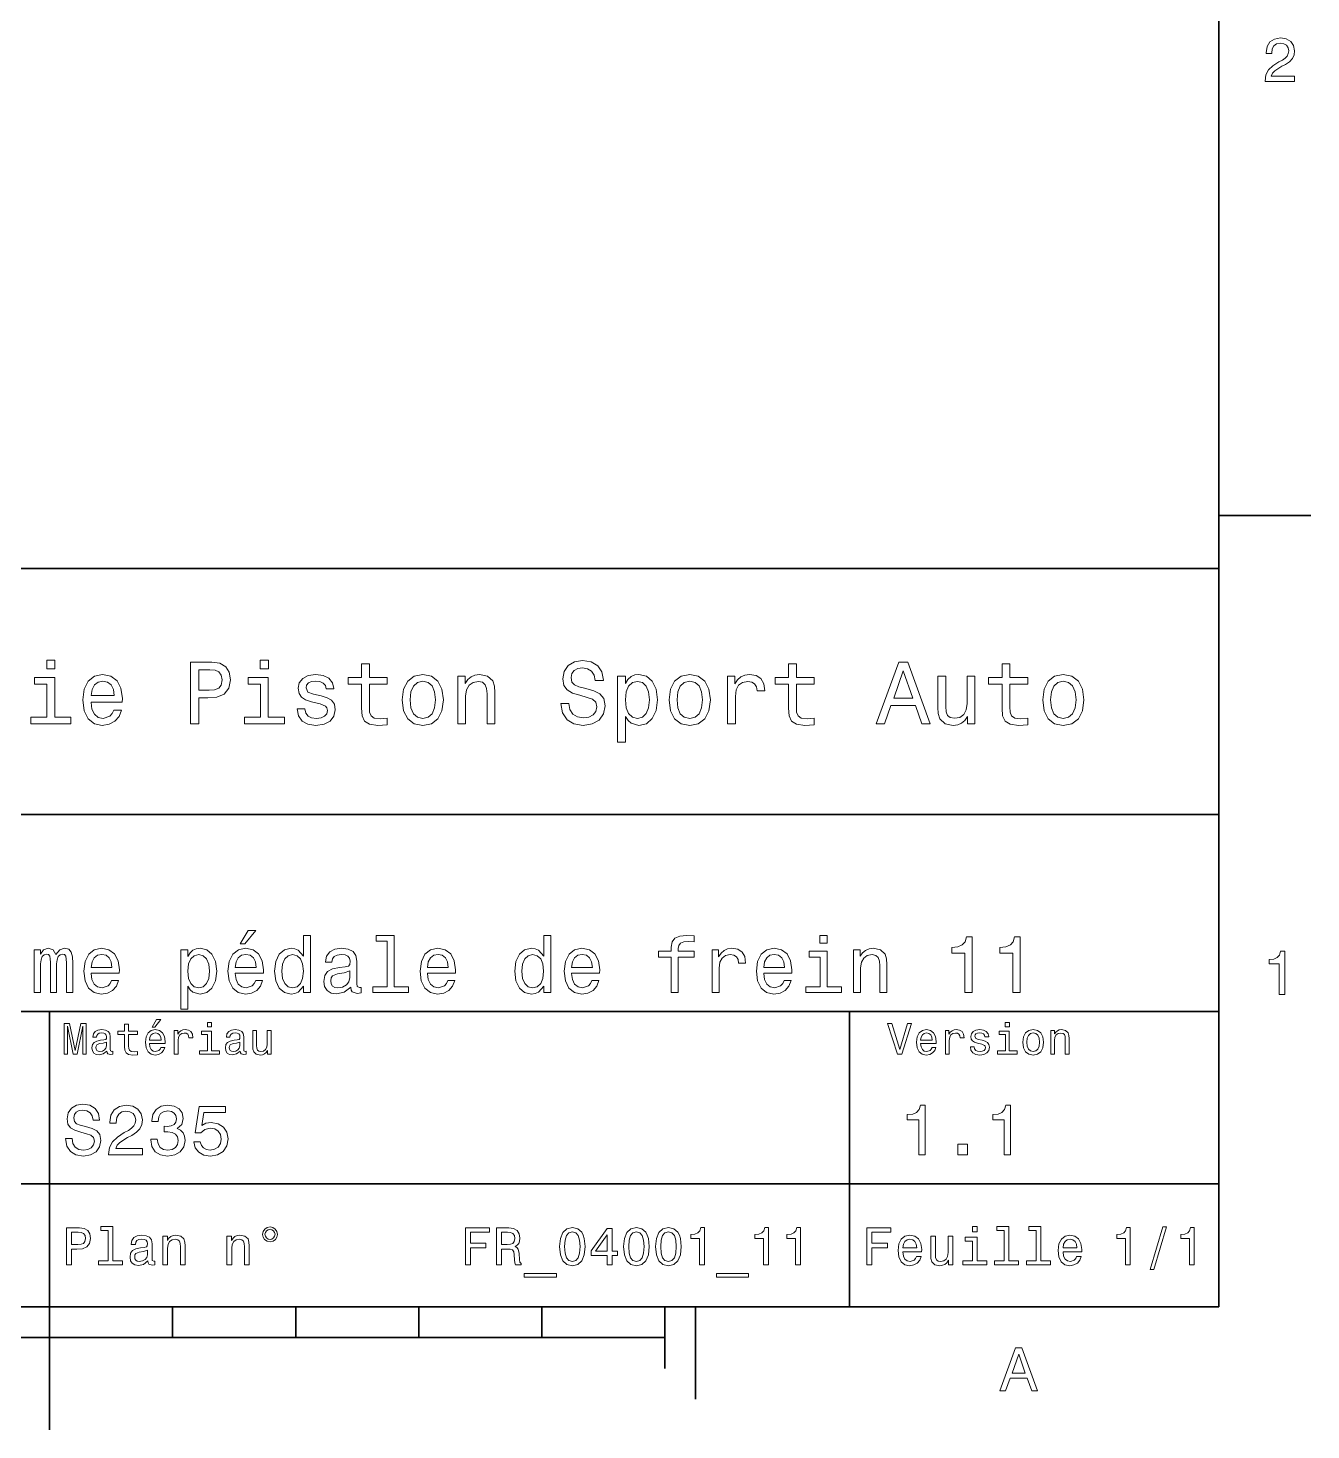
# Model space of a CAD drawing. Extents: x 0 to 210, y 0 to 297.
# Drawn here: x 103.3 to 207.5, y 0 to 113.9 of the extents above; entities that cross this region are included whole.
import ezdxf

# ---------------------------------------------------------------- set-up
doc = ezdxf.new("R2010")
doc.units = 0

msp = doc.modelspace()

# ---------------------------------------------------------------- linework, layer by layer
at = {"color": 7, "lineweight": 35}
for p, q in [((200, 10), (200, 287)), ((10, 70), (200, 70)), ((200, 70), (200, 10)), ((75, 50), (200, 50)), ((75, 34), (200, 34)), ((170, 10), (170, 34)), ((75, 20), (200, 20)), ((10, 10), (200, 10)), ((10, 10), (200, 10)), ((55, 7.5), (155, 7.5))]:
    msp.add_line(p, q, dxfattribs=at)
at = {"color": 7, "lineweight": 35, "ltscale": 0.1875}
for p, q in [((200, 74.300003), (207.5, 74.300003)), ((157.5, 10), (157.5, 2.5))]:
    msp.add_line(p, q, dxfattribs=at)
at = {"color": 7, "lineweight": 35, "ltscale": 0.35}
msp.add_line((105, 20), (105, 34), dxfattribs=at)
at = {"color": 7, "lineweight": 35, "ltscale": 0.25}
for q in [(105, 20), (105, 0)]:
    msp.add_line((105, 10), q, dxfattribs=at)
at = {"color": 7, "lineweight": 35, "ltscale": 0.0625}
for p, q in [((115, 10), (115, 7.5)), ((125, 10), (125, 7.5)), ((135, 10), (135, 7.5)), ((145, 10), (145, 7.5))]:
    msp.add_line(p, q, dxfattribs=at)
at = {"color": 7, "lineweight": 35, "ltscale": 0.125}
msp.add_line((155, 10), (155, 5), dxfattribs=at)
at = {"color": 7, "lineweight": 13}
for points in [[(203.769455, 109.566788), (206.175079, 109.566788), (206.175079, 110.000504), (204.273788, 110.000504), (204.379684, 110.237534), (204.561249, 110.434219), (205.121048, 110.79229), (205.418594, 110.943588), (205.75145, 111.160446), (205.98848, 111.412613), (206.124649, 111.710159), (206.175079, 112.048058), (206.08934, 112.471687), (205.85231, 112.804543), (205.489197, 113.016357), (205.020172, 113.092003), (204.536026, 113.006271), (204.167877, 112.769234), (203.930847, 112.390999), (203.850143, 111.891716), (203.850143, 111.821114), (204.309082, 111.821114), (204.309082, 111.861458), (204.354477, 112.204399), (204.490646, 112.456558), (204.707504, 112.617943), (204.994965, 112.673416), (205.287476, 112.622986), (205.504333, 112.496902), (205.645538, 112.300217), (205.695969, 112.053101), (205.660675, 111.821114), (205.56485, 111.624428), (205.403458, 111.452957), (205.181564, 111.301659), (204.884018, 111.140274), (204.389771, 110.827591), (204.041794, 110.494743), (203.835022, 110.091286), (203.769455, 109.581917)], [(105.439484, 62.554031), (104.769455, 62.554031), (104.769455, 61.833572), (105.439484, 61.833572)], [(116.46254, 57.381123), (117.125366, 57.381123), (117.125366, 59.492073), (117.860229, 59.492073), (118.60231, 59.528095), (119.193085, 59.780258), (119.574936, 60.270172), (119.70462, 60.940201), (119.603752, 61.559795), (119.315567, 62.013687), (118.840057, 62.287464), (118.19165, 62.381123), (116.46254, 62.381123)], [(118.011536, 61.76873), (118.44381, 61.725502), (118.760811, 61.588615), (118.948135, 61.336452), (119.01297, 60.940201), (118.940926, 60.522331), (118.746399, 60.270172), (118.414993, 60.140488), (117.961098, 60.104465), (117.125366, 60.104465), (117.125366, 61.76873)], [(122.788193, 62.554031), (122.118164, 62.554031), (122.118164, 61.833572), (122.788193, 61.833572)], [(130.353027, 60.579971), (130.353027, 58.64193), (130.396271, 58.015129), (130.597992, 57.582851), (131.00145, 57.330688), (131.685883, 57.244236), (132.435165, 57.280258), (132.435165, 57.827808), (131.887619, 57.78458), (131.390503, 57.842216), (131.123932, 58.022331), (131.008652, 58.324928), (130.987045, 58.75), (130.987045, 60.579971), (132.435165, 60.579971), (132.435165, 61.120316), (130.987045, 61.120316), (130.987045, 62.251438), (130.353027, 62.251438), (130.353027, 61.120316), (129.257935, 61.120316), (129.257935, 60.579971)], [(147.20462, 59.030979), (146.549011, 59.030979), (146.6931, 58.267288), (147.053329, 57.70533), (147.608078, 57.366714), (148.357361, 57.244236), (149.099442, 57.359509), (149.65419, 57.67651), (150.007217, 58.17363), (150.136902, 58.82925), (150.028839, 59.420029), (149.726242, 59.801872), (149.236328, 60.054031), (148.580704, 60.241352), (148.018738, 60.378242), (147.651306, 60.536743), (147.442383, 60.767288), (147.377533, 61.127522), (147.442383, 61.451729), (147.6297, 61.696686), (147.917877, 61.862389), (148.314133, 61.920029), (148.71759, 61.84798), (149.034592, 61.653458), (149.24353, 61.32925), (149.344391, 60.889767), (150.000015, 60.889767), (150.000015, 60.904179), (149.884735, 61.581409), (149.546127, 62.085732), (149.012985, 62.402737), (148.292526, 62.510807), (147.644104, 62.402737), (147.139786, 62.100143), (146.815582, 61.631844), (146.700302, 61.026657), (146.793961, 60.486309), (147.067734, 60.118874), (147.500015, 59.873917), (148.09079, 59.6866), (148.674362, 59.520893), (149.113846, 59.362389), (149.380417, 59.131844), (149.474075, 58.757202), (149.387619, 58.375359), (149.164276, 58.087173), (148.825668, 57.907059), (148.386185, 57.849422), (147.896271, 57.928673), (147.521637, 58.159222), (147.283875, 58.533859)], [(165.050446, 60.579971), (165.050446, 58.64193), (165.093658, 58.015129), (165.295395, 57.582851), (165.698853, 57.330688), (166.383301, 57.244236), (167.132568, 57.280258), (167.132568, 57.827808), (166.585022, 57.78458), (166.087906, 57.842216), (165.821335, 58.022331), (165.706055, 58.324928), (165.684448, 58.75), (165.684448, 60.579971), (167.132568, 60.579971), (167.132568, 61.120316), (165.684448, 61.120316), (165.684448, 62.251438), (165.050446, 62.251438), (165.050446, 61.120316), (163.955338, 61.120316), (163.955338, 60.579971)], [(172.175797, 57.381123), (172.838623, 57.381123), (173.364563, 58.850864), (175.360229, 58.850864), (175.886169, 57.381123), (176.563416, 57.381123), (174.733429, 62.388329), (173.998566, 62.388329)], [(173.595108, 59.463257), (174.365997, 61.667866), (175.136902, 59.463257)], [(182.399139, 60.579971), (182.399139, 58.64193), (182.442352, 58.015129), (182.644089, 57.582851), (183.047546, 57.330688), (183.731995, 57.244236), (184.481262, 57.280258), (184.481262, 57.827808), (183.933716, 57.78458), (183.4366, 57.842216), (183.170029, 58.022331), (183.054749, 58.324928), (183.033142, 58.75), (183.033142, 60.579971), (184.481262, 60.579971), (184.481262, 61.120316), (183.033142, 61.120316), (183.033142, 62.251438), (182.399139, 62.251438), (182.399139, 61.120316), (181.304031, 61.120316), (181.304031, 60.579971)], [(105.417877, 57.914265), (105.417877, 61.120316), (103.789627, 61.120316), (103.789627, 60.579971), (104.783867, 60.579971), (104.783867, 57.914265), (103.487038, 57.914265), (103.487038, 57.381123), (106.729111, 57.381123), (106.729111, 57.914265)], [(108.371765, 59.131844), (110.907784, 59.131844), (110.914993, 59.427231), (110.799713, 60.255764), (110.482712, 60.875359), (109.978394, 61.25), (109.308365, 61.386887), (108.65274, 61.242794), (108.148422, 60.839336), (107.824211, 60.183716), (107.708939, 59.319164), (107.817009, 58.432995), (108.141212, 57.78458), (108.638336, 57.381123), (109.286751, 57.244236), (109.848709, 57.337894), (110.309799, 57.582851), (110.648422, 57.971901), (110.842941, 58.490631), (110.216141, 58.490631), (110.086456, 58.20245), (109.899139, 57.986309), (109.365997, 57.8134), (108.955338, 57.892651), (108.645538, 58.14481), (108.44381, 58.555473), (108.371765, 59.110229)], [(108.371765, 59.664986), (108.451012, 60.162102), (108.645538, 60.529537), (108.940926, 60.75288), (109.329971, 60.83213), (109.711823, 60.75288), (110.00721, 60.529537), (110.187325, 60.162102), (110.252167, 59.664986)], [(122.766571, 57.914265), (122.766571, 61.120316), (121.138336, 61.120316), (121.138336, 60.579971), (122.132568, 60.579971), (122.132568, 57.914265), (120.835739, 57.914265), (120.835739, 57.381123), (124.07782, 57.381123), (124.07782, 57.914265)], [(127.060524, 59.636166), (126.448135, 59.780258), (125.994247, 59.945965), (125.842941, 60.28458), (125.886169, 60.522331), (126.037476, 60.695244), (126.282425, 60.803314), (126.635452, 60.846542), (126.974075, 60.803314), (127.240646, 60.67363), (127.413551, 60.479107), (127.485596, 60.219738), (128.105194, 60.219738), (128.105194, 60.23415), (127.997124, 60.70245), (127.701736, 61.069885), (127.240646, 61.30043), (126.635452, 61.386887), (126.023056, 61.30043), (125.57637, 61.062679), (125.295395, 60.709652), (125.208939, 60.262966), (125.273781, 59.830688), (125.47551, 59.528095), (125.806923, 59.311958), (126.289627, 59.16066), (126.995682, 58.987751), (127.427963, 58.807636), (127.543236, 58.663544), (127.586464, 58.447407), (127.521622, 58.180836), (127.348709, 57.979107), (127.067734, 57.849422), (126.693092, 57.806194), (126.296837, 57.849422), (126.008652, 58.000721), (125.814133, 58.245674), (125.734879, 58.584293), (125.122482, 58.584293), (125.223351, 58.007923), (125.518738, 57.590057), (125.987038, 57.337894), (126.635452, 57.244236), (127.312683, 57.337894), (127.809807, 57.590057), (128.112396, 57.993515), (128.220459, 58.519451), (128.14122, 58.973343), (127.917877, 59.283138), (127.550438, 59.484871)], [(133.65274, 59.311958), (133.768021, 58.432995), (134.099426, 57.78458), (134.625366, 57.381123), (135.331421, 57.244236), (136.030273, 57.381123), (136.556213, 57.777374), (136.887619, 58.425793), (137.010101, 59.311958), (136.887619, 60.190922), (136.556213, 60.846542), (136.030273, 61.242794), (135.331421, 61.386887), (134.625366, 61.242794), (134.099426, 60.839336), (133.768021, 60.190922)], [(134.301163, 59.319164), (134.365997, 59.967579), (134.567734, 60.435879), (134.891937, 60.72406), (135.331421, 60.824928), (135.763702, 60.72406), (136.087906, 60.443081), (136.289642, 59.967579), (136.361679, 59.319164), (136.289642, 58.663544), (136.087906, 58.188038), (135.763702, 57.899853), (135.331421, 57.806194), (134.891937, 57.899853), (134.567734, 58.188038), (134.365997, 58.663544)], [(138.177246, 57.381123), (138.811249, 57.381123), (138.811249, 59.614552), (138.876099, 60.12608), (139.085022, 60.500717), (139.409241, 60.731266), (139.841507, 60.817722), (140.187332, 60.745674), (140.403473, 60.551151), (140.511536, 60.226944), (140.547562, 59.794666), (140.547562, 57.381123), (141.181564, 57.381123), (141.181564, 59.924351), (141.15274, 60.435879), (141.023071, 60.86095), (140.597992, 61.25), (139.935165, 61.386887), (139.567734, 61.336452), (139.257935, 61.199566), (138.991364, 60.969017), (138.78244, 60.659222), (138.78244, 61.25), (138.177246, 61.25)], [(151.786758, 60.652016), (151.786758, 61.25), (151.152756, 61.25), (151.152756, 55.882565), (151.786758, 55.882565), (151.786758, 57.971901), (152.010101, 57.633286), (152.262268, 57.409943), (152.896271, 57.244236), (153.501465, 57.381123), (153.976959, 57.791786), (154.286758, 58.440201), (154.402039, 59.319164), (154.286758, 60.190922), (153.976959, 60.839336), (153.501465, 61.242794), (152.896271, 61.386887), (152.550446, 61.343658), (152.255066, 61.206772), (152.002899, 60.976223)], [(152.788208, 57.8134), (152.363129, 57.907059), (152.053329, 58.195244), (151.858795, 58.663544), (151.793961, 59.319164), (151.858795, 59.967579), (152.053329, 60.435879), (152.363129, 60.716858), (152.788208, 60.817722), (153.177246, 60.716858), (153.487045, 60.428673), (153.68158, 59.960373), (153.753616, 59.319164), (153.68158, 58.67075), (153.487045, 58.195244), (153.177246, 57.907059)], [(155.338623, 59.311958), (155.453903, 58.432995), (155.785309, 57.78458), (156.311249, 57.381123), (157.017303, 57.244236), (157.716156, 57.381123), (158.242096, 57.777374), (158.573502, 58.425793), (158.695984, 59.311958), (158.573502, 60.190922), (158.242096, 60.846542), (157.716156, 61.242794), (157.017303, 61.386887), (156.311249, 61.242794), (155.785309, 60.839336), (155.453903, 60.190922)], [(155.987045, 59.319164), (156.05188, 59.967579), (156.253616, 60.435879), (156.57782, 60.72406), (157.017303, 60.824928), (157.449585, 60.72406), (157.773788, 60.443081), (157.975525, 59.967579), (158.047562, 59.319164), (157.975525, 58.663544), (157.773788, 58.188038), (157.449585, 57.899853), (157.017303, 57.806194), (156.57782, 57.899853), (156.253616, 58.188038), (156.05188, 58.663544)], [(160.100876, 57.381123), (160.734879, 57.381123), (160.734879, 59.592937), (160.799713, 60.12608), (160.994247, 60.507923), (161.311249, 60.738472), (161.736328, 60.817722), (162.053314, 60.767288), (162.291077, 60.623199), (162.435181, 60.378242), (162.485596, 60.046829), (163.126816, 60.046829), (163.040359, 60.630402), (162.802612, 61.048271), (162.406342, 61.30043), (161.865997, 61.386887), (161.498566, 61.32925), (161.181564, 61.185158), (160.900589, 60.940201), (160.677246, 60.608788), (160.677246, 61.25), (160.100876, 61.25)], [(180.194519, 61.25), (179.560516, 61.25), (179.560516, 59.016571), (179.488464, 58.497837), (179.279541, 58.123196), (178.955322, 57.892651), (178.530258, 57.820602), (178.19165, 57.878242), (177.97551, 58.051151), (177.853027, 58.346542), (177.824219, 58.764408), (177.824219, 61.25), (177.190201, 61.25), (177.190201, 58.706772), (177.211823, 58.195244), (177.348694, 57.770172), (177.766571, 57.381123), (178.4366, 57.244236), (178.796829, 57.294666), (179.106628, 57.424351), (179.373199, 57.647694), (179.58934, 57.971901), (179.58934, 57.381123), (180.194519, 57.381123)], [(185.698853, 59.311958), (185.814117, 58.432995), (186.145538, 57.78458), (186.671478, 57.381123), (187.377518, 57.244236), (188.076355, 57.381123), (188.602295, 57.777374), (188.933716, 58.425793), (189.056183, 59.311958), (188.933716, 60.190922), (188.602295, 60.846542), (188.076355, 61.242794), (187.377518, 61.386887), (186.671478, 61.242794), (186.145538, 60.839336), (185.814117, 60.190922)], [(186.34726, 59.319164), (186.412109, 59.967579), (186.613831, 60.435879), (186.938034, 60.72406), (187.377518, 60.824928), (187.809799, 60.72406), (188.134003, 60.443081), (188.335724, 59.967579), (188.407776, 59.319164), (188.335724, 58.663544), (188.134003, 58.188038), (187.809799, 57.899853), (187.377518, 57.806194), (186.938034, 57.899853), (186.613831, 58.188038), (186.412109, 58.663544)], [(120.487038, 39.485588), (120.869606, 39.485588), (121.770905, 40.587894), (121.135452, 40.587894)], [(125.635452, 36.068443), (125.635452, 35.530258), (126.206055, 35.530258), (126.206055, 40.185879), (125.641937, 40.185879), (125.641937, 38.480545), (125.207504, 38.973343), (124.94165, 39.090057), (124.636894, 39.135445), (124.085739, 39.005764), (123.657791, 38.642651), (123.378967, 38.059078), (123.281708, 37.274494), (123.378967, 36.489914), (123.657791, 35.899857), (124.085739, 35.530258), (124.636894, 35.407059), (124.94165, 35.45245), (125.213982, 35.569164)], [(132.437317, 39.706051), (132.437317, 36.010086), (131.263702, 36.010086), (131.263702, 35.530258), (134.175079, 35.530258), (134.175079, 36.010086), (133.007935, 36.010086), (133.007935, 40.185879), (131.542511, 40.185879), (131.542511, 39.706051)], [(145.15274, 36.068443), (145.15274, 35.530258), (145.723343, 35.530258), (145.723343, 40.185879), (145.159225, 40.185879), (145.159225, 38.480545), (144.724792, 38.973343), (144.458939, 39.090057), (144.154175, 39.135445), (143.603027, 39.005764), (143.175079, 38.642651), (142.896255, 38.059078), (142.798996, 37.274494), (142.896255, 36.489914), (143.175079, 35.899857), (143.603027, 35.530258), (144.154175, 35.407059), (144.458939, 35.45245), (144.731262, 35.569164)], [(155.514404, 38.409222), (155.514404, 35.530258), (156.085022, 35.530258), (156.085022, 38.409222), (157.381836, 38.409222), (157.381836, 38.895531), (156.085022, 38.895531), (156.085022, 39.109509), (156.130402, 39.368874), (156.279541, 39.543945), (156.532425, 39.647694), (156.895538, 39.6866), (157.381836, 39.66066), (157.381836, 40.153458), (156.765854, 40.185879), (156.208221, 40.127522), (155.819168, 39.95245), (155.585739, 39.647694), (155.514404, 39.213257), (155.514404, 38.895531), (154.470459, 38.895531), (154.470459, 38.409222)], [(168.197418, 40.185879), (167.594391, 40.185879), (167.594391, 39.537464), (168.197418, 39.537464)], [(179.369598, 35.530258), (179.959656, 35.530258), (179.959656, 40.062679), (179.518738, 40.062679), (179.402008, 39.667145), (179.168579, 39.401295), (178.811951, 39.245674), (178.319168, 39.193802), (178.319168, 38.733429), (179.369598, 38.733429)], [(183.273056, 35.530258), (183.863113, 35.530258), (183.863113, 40.062679), (183.42218, 40.062679), (183.305481, 39.667145), (183.072052, 39.401295), (182.715424, 39.245674), (182.222626, 39.193802), (182.222626, 38.733429), (183.273056, 38.733429)], [(103.75145, 35.530258), (104.276665, 35.530258), (104.276665, 37.858067), (104.309082, 38.208214), (104.406349, 38.461094), (104.555481, 38.610229), (104.750008, 38.668587), (104.905624, 38.616714), (105.009369, 38.48703), (105.061249, 38.266571), (105.080696, 37.974781), (105.080696, 35.530258), (105.573494, 35.530258), (105.573494, 37.858067), (105.605911, 38.201729), (105.703178, 38.454609), (105.858795, 38.610229), (106.053322, 38.668587), (106.208939, 38.616714), (106.312683, 38.48703), (106.377533, 37.974781), (106.377533, 35.530258), (106.902748, 35.530258), (106.902748, 37.935879), (106.870323, 38.435158), (106.766579, 38.817722), (106.559082, 39.051151), (106.221909, 39.135445), (105.826378, 39.005764), (105.521622, 38.629681), (105.281708, 38.999279), (104.879692, 39.135445), (104.510094, 39.005764), (104.25721, 38.642651), (104.25721, 39.012245), (103.75145, 39.012245)], [(108.381134, 37.105907), (110.663551, 37.105907), (110.670036, 37.371758), (110.566292, 38.117435), (110.280991, 38.675072), (109.827095, 39.012245), (109.224075, 39.135445), (108.634018, 39.005764), (108.180122, 38.642651), (107.888336, 38.052593), (107.784592, 37.274494), (107.881851, 36.476944), (108.173637, 35.893372), (108.621048, 35.530258), (109.20462, 35.407059), (109.710381, 35.491352), (110.125366, 35.711815), (110.430122, 36.061958), (110.605194, 36.528816), (110.041077, 36.528816), (109.924362, 36.269451), (109.755768, 36.074928), (109.27594, 35.919308), (108.906349, 35.990631), (108.627533, 36.217579), (108.445969, 36.587173), (108.381134, 37.086452)], [(116.226952, 38.474064), (116.226952, 39.012245), (115.656349, 39.012245), (115.656349, 34.181557), (116.226952, 34.181557), (116.226952, 36.061958), (116.427963, 35.757202), (116.654907, 35.556194), (117.22551, 35.407059), (117.77018, 35.530258), (118.198135, 35.899857), (118.476952, 36.483429), (118.580696, 37.274494), (118.476952, 38.059078), (118.198135, 38.642651), (117.77018, 39.005764), (117.22551, 39.135445), (116.914276, 39.096542), (116.648422, 38.973343), (116.421478, 38.76585)], [(120.091507, 37.105907), (122.373924, 37.105907), (122.380409, 37.371758), (122.276665, 38.117435), (121.991364, 38.675072), (121.537468, 39.012245), (120.934448, 39.135445), (120.344391, 39.005764), (119.890495, 38.642651), (119.598709, 38.052593), (119.494965, 37.274494), (119.592224, 36.476944), (119.88401, 35.893372), (120.331421, 35.530258), (120.914993, 35.407059), (121.420753, 35.491352), (121.835739, 35.711815), (122.140495, 36.061958), (122.315567, 36.528816), (121.75145, 36.528816), (121.634735, 36.269451), (121.466141, 36.074928), (120.98632, 35.919308), (120.616722, 35.990631), (120.337906, 36.217579), (120.156349, 36.587173), (120.091507, 37.086452)], [(129.46759, 35.98415), (129.46759, 35.964695), (129.5, 35.744236), (129.59726, 35.588615), (130.005768, 35.465416), (130.323486, 35.517288), (130.323486, 35.958214), (130.187317, 35.938759), (130.005768, 36.023052), (129.973343, 36.282421), (129.973343, 38.085014), (129.895538, 38.545387), (129.668594, 38.869595), (129.273056, 39.064121), (128.715424, 39.135445), (128.170746, 39.057636), (127.768738, 38.837173), (127.515854, 38.493515), (127.431564, 38.039623), (127.431564, 38.000721), (127.94381, 38.000721), (127.989197, 38.273052), (128.131851, 38.467579), (128.36528, 38.584293), (128.695969, 38.629681), (129.013702, 38.59726), (129.240631, 38.5), (129.376801, 38.331409), (129.422195, 38.09798), (129.396255, 37.825645), (129.292511, 37.68948), (129.033142, 37.624638), (128.546844, 37.572765), (127.989197, 37.456051), (127.593666, 37.248558), (127.360237, 36.924351), (127.28891, 36.444523), (127.353752, 36.016571), (127.554764, 35.698845), (127.878967, 35.497837), (128.32637, 35.426514), (128.929398, 35.562679)], [(135.705338, 37.105907), (137.987762, 37.105907), (137.994232, 37.371758), (137.890503, 38.117435), (137.605194, 38.675072), (137.151306, 39.012245), (136.548279, 39.135445), (135.958221, 39.005764), (135.504333, 38.642651), (135.21254, 38.052593), (135.108795, 37.274494), (135.206055, 36.476944), (135.497849, 35.893372), (135.945251, 35.530258), (136.528824, 35.407059), (137.034592, 35.491352), (137.44957, 35.711815), (137.754333, 36.061958), (137.929398, 36.528816), (137.36528, 36.528816), (137.248566, 36.269451), (137.079971, 36.074928), (136.600143, 35.919308), (136.23056, 35.990631), (135.951736, 36.217579), (135.770172, 36.587173), (135.705338, 37.086452)], [(147.41571, 37.105907), (149.69812, 37.105907), (149.70462, 37.371758), (149.600861, 38.117435), (149.315567, 38.675072), (148.861679, 39.012245), (148.258652, 39.135445), (147.668594, 39.005764), (147.214691, 38.642651), (146.922913, 38.052593), (146.819168, 37.274494), (146.916428, 36.476944), (147.208221, 35.893372), (147.655624, 35.530258), (148.239197, 35.407059), (148.744965, 35.491352), (149.159943, 35.711815), (149.464691, 36.061958), (149.639771, 36.528816), (149.075653, 36.528816), (148.958939, 36.269451), (148.790344, 36.074928), (148.310516, 35.919308), (147.940918, 35.990631), (147.662109, 36.217579), (147.480545, 36.587173), (147.41571, 37.086452)], [(158.84079, 35.530258), (159.411377, 35.530258), (159.411377, 37.520893), (159.469742, 38.000721), (159.644821, 38.344379), (159.930115, 38.551872), (160.312683, 38.623199), (160.597992, 38.577808), (160.811966, 38.448124), (160.94165, 38.227665), (160.98703, 37.929394), (161.564117, 37.929394), (161.486313, 38.454609), (161.272339, 38.830692), (160.91571, 39.057636), (160.429398, 39.135445), (160.098709, 39.083572), (159.813416, 38.953888), (159.560516, 38.733429), (159.359512, 38.435158), (159.359512, 39.012245), (158.84079, 39.012245)], [(163.029541, 37.105907), (165.311966, 37.105907), (165.318451, 37.371758), (165.214691, 38.117435), (164.929398, 38.675072), (164.47551, 39.012245), (163.872482, 39.135445), (163.282425, 39.005764), (162.828537, 38.642651), (162.536743, 38.052593), (162.432999, 37.274494), (162.530273, 36.476944), (162.822052, 35.893372), (163.269455, 35.530258), (163.853027, 35.407059), (164.358795, 35.491352), (164.773773, 35.711815), (165.078537, 36.061958), (165.253601, 36.528816), (164.689484, 36.528816), (164.572769, 36.269451), (164.404175, 36.074928), (163.924347, 35.919308), (163.554749, 35.990631), (163.27594, 36.217579), (163.094391, 36.587173), (163.029541, 37.086452)], [(168.177948, 36.010086), (168.177948, 38.895531), (166.71254, 38.895531), (166.71254, 38.409222), (167.607361, 38.409222), (167.607361, 36.010086), (166.440216, 36.010086), (166.440216, 35.530258), (169.358063, 35.530258), (169.358063, 36.010086)], [(170.337189, 35.530258), (170.907776, 35.530258), (170.907776, 37.540344), (170.966141, 38.000721), (171.154175, 38.337894), (171.445969, 38.545387), (171.835022, 38.623199), (172.146255, 38.558357), (172.34079, 38.383286), (172.438049, 38.091499), (172.470459, 37.70245), (172.470459, 35.530258), (173.041077, 35.530258), (173.041077, 37.819164), (173.015137, 38.279537), (172.898407, 38.662102), (172.515854, 39.012245), (171.919312, 39.135445), (171.588623, 39.090057), (171.309799, 38.966858), (171.069885, 38.759365), (170.881851, 38.480545), (170.881851, 39.012245), (170.337189, 39.012245)], [(204.909225, 35.366787), (205.368164, 35.366787), (205.368164, 38.892002), (205.025223, 38.892002), (204.934448, 38.584366), (204.752884, 38.377594), (204.47551, 38.256557), (204.092224, 38.216209), (204.092224, 37.858143), (204.909225, 37.858143)], [(108.381134, 37.585735), (108.452454, 38.033138), (108.627533, 38.363831), (108.893379, 38.564842), (109.243523, 38.636166), (109.587181, 38.564842), (109.853035, 38.363831), (110.015137, 38.033138), (110.073494, 37.585735)], [(117.12825, 35.919308), (116.745682, 36.003601), (116.466866, 36.262966), (116.291794, 36.684437), (116.233437, 37.274494), (116.291794, 37.858067), (116.466866, 38.279537), (116.745682, 38.532421), (117.12825, 38.623199), (117.478394, 38.532421), (117.75721, 38.273052), (117.932281, 37.851585), (117.997124, 37.274494), (117.932281, 36.690922), (117.75721, 36.262966), (117.478394, 36.003601)], [(120.091507, 37.585735), (120.162827, 38.033138), (120.337906, 38.363831), (120.603752, 38.564842), (120.953896, 38.636166), (121.297562, 38.564842), (121.563408, 38.363831), (121.72551, 38.033138), (121.783867, 37.585735)], [(124.734161, 38.623199), (125.110237, 38.532421), (125.395538, 38.279537), (125.564133, 37.858067), (125.628967, 37.274494), (125.564133, 36.684437), (125.395538, 36.262966), (125.110237, 36.003601), (124.734161, 35.919308), (124.377533, 36.003601), (124.105194, 36.262966), (123.923637, 36.690922), (123.86528, 37.274494), (123.923637, 37.851585), (124.105194, 38.273052), (124.377533, 38.532421)], [(135.705338, 37.585735), (135.776657, 38.033138), (135.951736, 38.363831), (136.21759, 38.564842), (136.567719, 38.636166), (136.911392, 38.564842), (137.177246, 38.363831), (137.33934, 38.033138), (137.397705, 37.585735)], [(144.25145, 38.623199), (144.627533, 38.532421), (144.912827, 38.279537), (145.081421, 37.858067), (145.146255, 37.274494), (145.081421, 36.684437), (144.912827, 36.262966), (144.627533, 36.003601), (144.25145, 35.919308), (143.894821, 36.003601), (143.622482, 36.262966), (143.440918, 36.690922), (143.382568, 37.274494), (143.440918, 37.851585), (143.622482, 38.273052), (143.894821, 38.532421)], [(147.41571, 37.585735), (147.48703, 38.033138), (147.662109, 38.363831), (147.927948, 38.564842), (148.278107, 38.636166), (148.621765, 38.564842), (148.887604, 38.363831), (149.049713, 38.033138), (149.108063, 37.585735)], [(163.029541, 37.585735), (163.100861, 38.033138), (163.27594, 38.363831), (163.541794, 38.564842), (163.891937, 38.636166), (164.235596, 38.564842), (164.501434, 38.363831), (164.663544, 38.033138), (164.721909, 37.585735)], [(129.40274, 36.749279), (129.324936, 36.412102), (129.117432, 36.152737), (128.806198, 35.98415), (128.423645, 35.925793), (128.177246, 35.958214), (128.002167, 36.061958), (127.891937, 36.243515), (127.859512, 36.496395), (127.885452, 36.723343), (127.989197, 36.885445), (128.404175, 37.067001), (128.929398, 37.14481), (129.40274, 37.30043)], [(106.183716, 30.530979), (106.461098, 30.530979), (106.461098, 32.80043), (106.929398, 30.530979), (107.239197, 30.530979), (107.703888, 32.80043), (107.703888, 30.530979), (107.984871, 30.530979), (107.984871, 33.030979), (107.545387, 33.030979), (107.084297, 30.826368), (106.626801, 33.030979), (106.183716, 33.030979)], [(113.341499, 32.728386), (113.554031, 32.728386), (114.054756, 33.340778), (113.701729, 33.340778)], [(118.161385, 33.117435), (117.82637, 33.117435), (117.82637, 32.757202), (118.161385, 32.757202)], [(174.71109, 33.03458), (174.08429, 30.905619), (173.439484, 33.03458), (173.09726, 33.03458), (173.904175, 30.530979), (174.264404, 30.530979), (175.053314, 33.03458)], [(182.992798, 33.117435), (182.657776, 33.117435), (182.657776, 32.757202), (182.992798, 32.757202)], [(109.656342, 30.78314), (109.656342, 30.772333), (109.674355, 30.649855), (109.728386, 30.5634), (109.95533, 30.494957), (110.131844, 30.523775), (110.131844, 30.768732), (110.056198, 30.757925), (109.95533, 30.804754), (109.937317, 30.948847), (109.937317, 31.950287), (109.894089, 32.206051), (109.768013, 32.386166), (109.548271, 32.494236), (109.238472, 32.533859), (108.935883, 32.490635), (108.71254, 32.368156), (108.572044, 32.177231), (108.525215, 31.925072), (108.525215, 31.903458), (108.809799, 31.903458), (108.835014, 32.054756), (108.914268, 32.162823), (109.043945, 32.227665), (109.227669, 32.25288), (109.404175, 32.234871), (109.530258, 32.180836), (109.605911, 32.087173), (109.631126, 31.957493), (109.616714, 31.806194), (109.559074, 31.730547), (109.414986, 31.694523), (109.144814, 31.665705), (108.835014, 31.600864), (108.615273, 31.48559), (108.485588, 31.305475), (108.445969, 31.038904), (108.481987, 30.801151), (108.593658, 30.62464), (108.773773, 30.512968), (109.022331, 30.473343), (109.357346, 30.54899)], [(111.100861, 32.130402), (111.100861, 31.161383), (111.122482, 30.847982), (111.223343, 30.631844), (111.425072, 30.505762), (111.767288, 30.462536), (112.14193, 30.480547), (112.14193, 30.754322), (111.868156, 30.732708), (111.619598, 30.761526), (111.486313, 30.851583), (111.428673, 31.002882), (111.41787, 31.215418), (111.41787, 32.130402), (112.14193, 32.130402), (112.14193, 32.400574), (111.41787, 32.400574), (111.41787, 32.966137), (111.100861, 32.966137), (111.100861, 32.400574), (110.553314, 32.400574), (110.553314, 32.130402)], [(113.121758, 31.40634), (114.389771, 31.40634), (114.393372, 31.554033), (114.335739, 31.9683), (114.177231, 32.278099), (113.925072, 32.465416), (113.590057, 32.533859), (113.262245, 32.461815), (113.010086, 32.260086), (112.847984, 31.932276), (112.790344, 31.5), (112.844383, 31.056915), (113.006485, 30.732708), (113.255043, 30.530979), (113.579254, 30.462536), (113.860229, 30.509365), (114.090775, 30.631844), (114.260086, 30.826368), (114.357346, 31.085733), (114.043945, 31.085733), (113.979111, 30.941643), (113.885445, 30.833572), (113.618874, 30.747118), (113.413544, 30.786743), (113.258644, 30.912823), (113.157784, 31.118155), (113.121758, 31.395533)], [(113.121758, 31.672911), (113.161385, 31.921469), (113.258644, 32.105186), (113.406342, 32.216858), (113.600868, 32.256485), (113.791786, 32.216858), (113.939484, 32.105186), (114.029541, 31.921469), (114.061958, 31.672911)], [(115.131844, 30.530979), (115.448845, 30.530979), (115.448845, 31.636887), (115.48127, 31.903458), (115.578529, 32.094379), (115.73703, 32.209652), (115.94957, 32.249279), (116.10807, 32.224064), (116.226944, 32.152016), (116.298988, 32.029537), (116.324203, 31.863832), (116.644814, 31.863832), (116.601585, 32.155621), (116.482712, 32.364552), (116.284584, 32.490635), (116.014412, 32.533859), (115.830688, 32.505043), (115.672188, 32.432995), (115.5317, 32.310516), (115.420029, 32.144814), (115.420029, 32.465416), (115.131844, 32.465416)], [(118.150574, 30.79755), (118.150574, 32.400574), (117.336456, 32.400574), (117.336456, 32.130402), (117.833572, 32.130402), (117.833572, 30.79755), (117.185158, 30.79755), (117.185158, 30.530979), (118.806198, 30.530979), (118.806198, 30.79755)], [(120.499283, 30.78314), (120.499283, 30.772333), (120.517288, 30.649855), (120.571327, 30.5634), (120.798271, 30.494957), (120.974785, 30.523775), (120.974785, 30.768732), (120.899132, 30.757925), (120.798271, 30.804754), (120.780258, 30.948847), (120.780258, 31.950287), (120.73703, 32.206051), (120.610947, 32.386166), (120.391212, 32.494236), (120.081413, 32.533859), (119.778816, 32.490635), (119.555473, 32.368156), (119.414986, 32.177231), (119.368156, 31.925072), (119.368156, 31.903458), (119.65274, 31.903458), (119.677956, 32.054756), (119.757202, 32.162823), (119.886887, 32.227665), (120.070602, 32.25288), (120.247116, 32.234871), (120.373199, 32.180836), (120.448845, 32.087173), (120.47406, 31.957493), (120.459656, 31.806194), (120.402016, 31.730547), (120.257927, 31.694523), (119.987755, 31.665705), (119.677956, 31.600864), (119.458214, 31.48559), (119.328529, 31.305475), (119.288902, 31.038904), (119.324928, 30.801151), (119.4366, 30.62464), (119.616714, 30.512968), (119.865273, 30.473343), (120.200287, 30.54899)], [(123.010086, 32.465416), (122.693085, 32.465416), (122.693085, 31.348703), (122.657059, 31.089336), (122.552597, 30.902016), (122.390488, 30.786743), (122.177956, 30.750719), (122.008644, 30.779539), (121.900574, 30.865993), (121.83934, 31.013687), (121.824928, 31.222622), (121.824928, 32.465416), (121.507927, 32.465416), (121.507927, 31.193804), (121.51873, 30.93804), (121.587173, 30.725504), (121.796112, 30.530979), (122.131119, 30.462536), (122.311241, 30.487751), (122.466141, 30.552593), (122.599426, 30.664265), (122.707489, 30.826368), (122.707489, 30.530979), (123.010086, 30.530979)], [(175.784576, 31.40634), (177.052597, 31.40634), (177.056198, 31.554033), (176.998566, 31.9683), (176.840057, 32.278099), (176.587891, 32.465416), (176.252884, 32.533859), (175.925079, 32.461815), (175.672913, 32.260086), (175.510803, 31.932276), (175.453171, 31.5), (175.507202, 31.056915), (175.669312, 30.732708), (175.917862, 30.530979), (176.242081, 30.462536), (176.523056, 30.509365), (176.753601, 30.631844), (176.922913, 30.826368), (177.020172, 31.085733), (176.706772, 31.085733), (176.641937, 30.941643), (176.548264, 30.833572), (176.281708, 30.747118), (176.07637, 30.786743), (175.921463, 30.912823), (175.820602, 31.118155), (175.784576, 31.395533)], [(175.784576, 31.672911), (175.824203, 31.921469), (175.921463, 32.105186), (176.069168, 32.216858), (176.263687, 32.256485), (176.454605, 32.216858), (176.60231, 32.105186), (176.692368, 31.921469), (176.724777, 31.672911)], [(177.794662, 30.530979), (178.111664, 30.530979), (178.111664, 31.636887), (178.144089, 31.903458), (178.241348, 32.094379), (178.399857, 32.209652), (178.612396, 32.249279), (178.770889, 32.224064), (178.889771, 32.152016), (178.961823, 32.029537), (178.98703, 31.863832), (179.307632, 31.863832), (179.264404, 32.155621), (179.145538, 32.364552), (178.947403, 32.490635), (178.677231, 32.533859), (178.493515, 32.505043), (178.335022, 32.432995), (178.194519, 32.310516), (178.082855, 32.144814), (178.082855, 32.465416), (177.794662, 32.465416)], [(180.791794, 31.658501), (180.485596, 31.730547), (180.258652, 31.8134), (180.182999, 31.982708), (180.204605, 32.101585), (180.280258, 32.188038), (180.40274, 32.242073), (180.579254, 32.263687), (180.748566, 32.242073), (180.881851, 32.177231), (180.968292, 32.079971), (181.004318, 31.950287), (181.314117, 31.950287), (181.314117, 31.957493), (181.260086, 32.191643), (181.112396, 32.375359), (180.881851, 32.490635), (180.579254, 32.533859), (180.273056, 32.490635), (180.049713, 32.371758), (179.909225, 32.195244), (179.865997, 31.971901), (179.898422, 31.755764), (179.999283, 31.604465), (180.164993, 31.496397), (180.406342, 31.420748), (180.759369, 31.334293), (180.97551, 31.244236), (181.033142, 31.17219), (181.054749, 31.064121), (181.022339, 30.930836), (180.935883, 30.829971), (180.795395, 30.765129), (180.608063, 30.743515), (180.409943, 30.765129), (180.265854, 30.840778), (180.168594, 30.963255), (180.128967, 31.132565), (179.822769, 31.132565), (179.873199, 30.844379), (180.020889, 30.635447), (180.255051, 30.509365), (180.579254, 30.462536), (180.917862, 30.509365), (181.166428, 30.635447), (181.317719, 30.837175), (181.371765, 31.100143), (181.332138, 31.327089), (181.220459, 31.481987), (181.036743, 31.582851)], [(182.981995, 30.79755), (182.981995, 32.400574), (182.167862, 32.400574), (182.167862, 32.130402), (182.664978, 32.130402), (182.664978, 30.79755), (182.016571, 30.79755), (182.016571, 30.530979), (183.637604, 30.530979), (183.637604, 30.79755)], [(184.087891, 31.496397), (184.145538, 31.056915), (184.311234, 30.732708), (184.574203, 30.530979), (184.927231, 30.462536), (185.276657, 30.530979), (185.539627, 30.729107), (185.705338, 31.053314), (185.766571, 31.496397), (185.705338, 31.935879), (185.539627, 32.263687), (185.276657, 32.461815), (184.927231, 32.533859), (184.574203, 32.461815), (184.311234, 32.260086), (184.145538, 31.935879)], [(184.412109, 31.5), (184.444519, 31.824207), (184.545395, 32.058357), (184.707489, 32.20245), (184.927231, 32.25288), (185.143372, 32.20245), (185.305481, 32.061958), (185.406342, 31.824207), (185.442368, 31.5), (185.406342, 31.17219), (185.305481, 30.934437), (185.143372, 30.790344), (184.927231, 30.743515), (184.707489, 30.790344), (184.545395, 30.934437), (184.444519, 31.17219)], [(186.350143, 30.530979), (186.667145, 30.530979), (186.667145, 31.647694), (186.69957, 31.903458), (186.804031, 32.090778), (186.966141, 32.206051), (187.182281, 32.249279), (187.355194, 32.213257), (187.463257, 32.115993), (187.517288, 31.95389), (187.535309, 31.737751), (187.535309, 30.530979), (187.85231, 30.530979), (187.85231, 31.802593), (187.837891, 32.058357), (187.773056, 32.270893), (187.560516, 32.465416), (187.229111, 32.533859), (187.045395, 32.508644), (186.890488, 32.440201), (186.757202, 32.324928), (186.65274, 32.170029), (186.65274, 32.465416), (186.350143, 32.465416)], [(109.620316, 31.208212), (109.577087, 31.020893), (109.461815, 30.876801), (109.288902, 30.78314), (109.07637, 30.750719), (108.939484, 30.768732), (108.842216, 30.826368), (108.780983, 30.927233), (108.76297, 31.067722), (108.777374, 31.193804), (108.835014, 31.283861), (109.065559, 31.384726), (109.357346, 31.427954), (109.620316, 31.514408)], [(120.463257, 31.208212), (120.420029, 31.020893), (120.304756, 30.876801), (120.131844, 30.78314), (119.919312, 30.750719), (119.782417, 30.768732), (119.685158, 30.826368), (119.623917, 30.927233), (119.605911, 31.067722), (119.620316, 31.193804), (119.677956, 31.283861), (119.908501, 31.384726), (120.200287, 31.427954), (120.463257, 31.514408)], [(106.824211, 23.680117), (106.299713, 23.680117), (106.414986, 23.069164), (106.703171, 22.619596), (107.146973, 22.348703), (107.746399, 22.250721), (108.340057, 22.342941), (108.783859, 22.596542), (109.066284, 22.994238), (109.170029, 23.518732), (109.083572, 23.991356), (108.841499, 24.296831), (108.44957, 24.49856), (107.925072, 24.648417), (107.475502, 24.757925), (107.181557, 24.884727), (107.014412, 25.069164), (106.96254, 25.357349), (107.014412, 25.616714), (107.164268, 25.812681), (107.394814, 25.945246), (107.711815, 25.991356), (108.034584, 25.933718), (108.288185, 25.778099), (108.45533, 25.518732), (108.536026, 25.167149), (109.060516, 25.167149), (109.060516, 25.178675), (108.9683, 25.720463), (108.697403, 26.12392), (108.270897, 26.377522), (107.694527, 26.463978), (107.175789, 26.377522), (106.772331, 26.135448), (106.51297, 25.760807), (106.420746, 25.276657), (106.495674, 24.844381), (106.714699, 24.550434), (107.060516, 24.354467), (107.533142, 24.204613), (108, 24.072046), (108.351585, 23.945246), (108.564842, 23.760807), (108.639771, 23.461096), (108.570602, 23.155621), (108.39193, 22.925074), (108.12104, 22.780981), (107.769455, 22.734871), (107.377518, 22.798271), (107.077812, 22.98271), (106.887611, 23.282421)], [(109.798271, 22.360231), (112.547546, 22.360231), (112.547546, 22.855909), (110.374641, 22.855909), (110.495674, 23.126802), (110.703171, 23.351585), (111.342941, 23.760807), (111.682999, 23.933718), (112.0634, 24.181557), (112.334297, 24.469742), (112.489914, 24.809799), (112.547546, 25.195967), (112.44957, 25.680117), (112.178673, 26.06052), (111.763687, 26.302595), (111.227669, 26.38905), (110.674355, 26.291067), (110.253601, 26.020174), (109.982712, 25.587896), (109.890488, 25.017292), (109.890488, 24.9366), (110.414986, 24.9366), (110.414986, 24.98271), (110.466858, 25.374641), (110.622482, 25.662825), (110.870316, 25.847263), (111.198845, 25.910664), (111.533142, 25.853027), (111.780983, 25.708935), (111.94236, 25.48415), (112, 25.201729), (111.959656, 24.9366), (111.850143, 24.711817), (111.665703, 24.51585), (111.412102, 24.342941), (111.072044, 24.158503), (110.507202, 23.801153), (110.109512, 23.42075), (109.873199, 22.959656), (109.798271, 22.377522)], [(113.221901, 23.616716), (113.221901, 23.57637), (113.314117, 23.023056), (113.585014, 22.60807), (114.011528, 22.342941), (114.57637, 22.244957), (115.175797, 22.342941), (115.625359, 22.596542), (115.913544, 23), (116.017288, 23.518732), (115.971184, 23.858791), (115.844383, 24.135448), (115.636887, 24.348703), (115.360229, 24.504324), (115.734871, 24.815563), (115.867432, 25.311239), (115.780983, 25.760807), (115.533142, 26.100864), (115.129684, 26.314121), (114.57637, 26.38905), (114.05764, 26.296831), (113.659943, 26.043228), (113.400574, 25.639771), (113.314117, 25.103746), (113.314117, 25.063402), (113.827087, 25.063402), (113.873199, 25.432278), (114.023056, 25.697407), (114.265129, 25.858791), (114.605186, 25.916428), (114.9049, 25.870317), (115.123917, 25.749281), (115.256485, 25.553314), (115.308357, 25.288185), (115.256485, 25.005764), (115.118156, 24.815563), (114.876083, 24.700289), (114.547546, 24.665707), (114.322769, 24.671471), (114.322769, 24.216139), (114.605186, 24.227667), (114.9683, 24.175793), (115.239197, 24.037464), (115.400574, 23.812681), (115.458214, 23.518732), (115.394814, 23.184439), (115.227669, 22.9366), (114.96254, 22.780981), (114.610954, 22.729107), (114.247841, 22.786745), (113.982712, 22.959656), (113.815559, 23.236313), (113.752159, 23.616716)], [(116.714699, 23.40346), (116.841499, 22.930836), (117.123917, 22.56196), (117.538902, 22.331413), (118.069168, 22.244957), (118.651299, 22.348703), (119.106628, 22.631124), (119.394814, 23.080692), (119.504318, 23.657061), (119.406342, 24.193085), (119.129684, 24.613834), (118.697403, 24.884727), (118.138329, 24.98271), (117.706055, 24.913546), (117.371758, 24.723343), (117.533142, 25.801153), (119.285301, 25.801153), (119.285301, 26.273777), (117.146973, 26.273777), (116.829971, 24.152739), (117.291069, 24.152739), (117.625359, 24.423632), (118.051872, 24.521614), (118.420746, 24.458214), (118.703171, 24.273777), (118.881844, 23.991356), (118.945244, 23.628242), (118.881844, 23.265131), (118.697403, 22.98271), (118.414986, 22.804035), (118.051872, 22.740635), (117.746399, 22.780981), (117.510086, 22.913546), (117.337173, 23.121038), (117.250717, 23.40346)], [(175.631119, 22.360231), (176.155624, 22.360231), (176.155624, 26.38905), (175.763687, 26.38905), (175.659943, 26.037464), (175.452454, 25.801153), (175.135452, 25.662825), (174.697403, 25.616714), (174.697403, 25.207493), (175.631119, 25.207493)], [(182.570602, 22.360231), (183.095093, 22.360231), (183.095093, 26.38905), (182.703171, 26.38905), (182.599426, 26.037464), (182.391937, 25.801153), (182.074921, 25.662825), (181.636887, 25.616714), (181.636887, 25.207493), (182.570602, 25.207493)], [(178.806915, 22.360231), (179.60231, 22.360231), (179.60231, 23.219021), (178.806915, 23.219021)], [(106.389046, 13.428675), (106.786743, 13.428675), (106.786743, 14.695246), (107.227669, 14.695246), (107.672913, 14.716859), (108.027374, 14.868156), (108.256485, 15.162104), (108.334297, 15.564121), (108.273773, 15.93588), (108.100868, 16.208214), (107.815559, 16.372478), (107.426514, 16.428675), (106.389046, 16.428675)], [(107.318443, 16.061239), (107.577812, 16.035303), (107.768013, 15.953171), (107.880402, 15.801874), (107.919312, 15.564121), (107.876083, 15.313401), (107.759369, 15.162104), (107.560516, 15.084294), (107.288185, 15.06268), (106.786743, 15.06268), (106.786743, 16.061239)], [(109.765129, 16.212536), (109.765129, 13.748559), (108.982712, 13.748559), (108.982712, 13.428675), (110.92363, 13.428675), (110.92363, 13.748559), (110.145531, 13.748559), (110.145531, 16.532421), (109.168587, 16.532421), (109.168587, 16.212536)], [(122.914986, 16.502163), (122.677231, 16.454611), (122.482712, 16.324928), (122.353027, 16.130404), (122.305473, 15.892652), (122.348701, 15.6549), (122.478386, 15.464698), (122.672913, 15.335014), (122.914986, 15.287464), (123.157059, 15.335014), (123.34726, 15.469021), (123.476944, 15.659223), (123.524498, 15.892652), (123.472626, 16.130404), (123.342941, 16.324928), (123.148415, 16.454611)], [(122.914986, 16.303314), (123.074928, 16.268732), (123.204613, 16.182278), (123.291069, 16.052593), (123.325653, 15.896975), (123.291069, 15.737032), (123.204613, 15.603026), (123.074928, 15.512248), (122.914986, 15.481989), (122.750717, 15.512248), (122.62104, 15.603026), (122.534584, 15.73271), (122.504326, 15.896975), (122.534584, 16.052593), (122.625359, 16.182278), (122.755043, 16.268732)], [(138.789612, 13.428675), (139.191635, 13.428675), (139.191635, 14.807637), (140.453888, 14.807637), (140.453888, 15.166427), (139.191635, 15.166427), (139.191635, 16.065563), (140.743515, 16.065563), (140.743515, 16.428675), (138.789612, 16.428675)], [(141.314117, 13.428675), (141.716125, 13.428675), (141.716125, 14.695246), (142.126801, 14.695246), (142.429382, 14.682277), (142.619598, 14.621758), (142.723343, 14.479107), (142.766571, 14.224064), (142.788177, 13.835014), (142.814117, 13.579971), (142.865982, 13.428675), (143.319885, 13.428675), (143.319885, 13.510807), (143.220459, 13.631845), (143.185867, 13.856628), (143.155609, 14.340778), (143.082123, 14.699568), (142.982697, 14.81196), (142.827087, 14.894093), (143, 15.002162), (143.121033, 15.153459), (143.198837, 15.34366), (143.224777, 15.572767), (143.164261, 15.93588), (142.991348, 16.208214), (142.706039, 16.372478), (142.317001, 16.428675), (141.314117, 16.428675)], [(142.204605, 16.061239), (142.468292, 16.035303), (142.654175, 15.953171), (142.770889, 15.801874), (142.809799, 15.564121), (142.766571, 15.313401), (142.649857, 15.162104), (142.451004, 15.084294), (142.178665, 15.06268), (141.716125, 15.06268), (141.716125, 16.061239)], [(146.440918, 14.894093), (146.505753, 14.215418), (146.708923, 13.731268), (147.033142, 13.43732), (147.482697, 13.342219), (147.927948, 13.43732), (148.252151, 13.731268), (148.451004, 14.215418), (148.520172, 14.894093), (148.451004, 15.568444), (148.368866, 15.836456), (148.252151, 16.056917), (147.927948, 16.350864), (147.482697, 16.450289), (147.033142, 16.350864), (146.708923, 16.052593), (146.505753, 15.568444)], [(146.855896, 14.894093), (146.890488, 15.417148), (146.99855, 15.793228), (147.193085, 16.013689), (147.482697, 16.091499), (147.768005, 16.013689), (147.962524, 15.793228), (148.070602, 15.417148), (148.105179, 14.894093), (148.070602, 14.366715), (147.962524, 13.990634), (147.768005, 13.770173), (147.482697, 13.696686), (147.193085, 13.770173), (146.99855, 13.990634), (146.890488, 14.366715)], [(150.322754, 13.428675), (150.711807, 13.428675), (150.711807, 14.172191), (151.139771, 14.172191), (151.139771, 14.518012), (150.711807, 14.518012), (150.711807, 16.363834), (150.318436, 16.363834), (149.004318, 14.552594), (149.004318, 14.172191), (150.322754, 14.172191)], [(151.645523, 14.894093), (151.710373, 14.215418), (151.913544, 13.731268), (152.237747, 13.43732), (152.687317, 13.342219), (153.132553, 13.43732), (153.456772, 13.731268), (153.655609, 14.215418), (153.724777, 14.894093), (153.655609, 15.568444), (153.573486, 15.836456), (153.456772, 16.056917), (153.132553, 16.350864), (152.687317, 16.450289), (152.237747, 16.350864), (151.913544, 16.052593), (151.710373, 15.568444)], [(152.060516, 14.894093), (152.095093, 15.417148), (152.203171, 15.793228), (152.39769, 16.013689), (152.687317, 16.091499), (152.97261, 16.013689), (153.167145, 15.793228), (153.275208, 15.417148), (153.309799, 14.894093), (153.275208, 14.366715), (153.167145, 13.990634), (152.97261, 13.770173), (152.687317, 13.696686), (152.39769, 13.770173), (152.203171, 13.990634), (152.095093, 14.366715)], [(154.247833, 14.894093), (154.312668, 14.215418), (154.515839, 13.731268), (154.840057, 13.43732), (155.289612, 13.342219), (155.734863, 13.43732), (156.059067, 13.731268), (156.257919, 14.215418), (156.327087, 14.894093), (156.257919, 15.568444), (156.175781, 15.836456), (156.059067, 16.056917), (155.734863, 16.350864), (155.289612, 16.450289), (154.840057, 16.350864), (154.515839, 16.052593), (154.312668, 15.568444)], [(154.662811, 14.894093), (154.697403, 15.417148), (154.805466, 15.793228), (155, 16.013689), (155.289612, 16.091499), (155.574921, 16.013689), (155.76944, 15.793228), (155.877518, 15.417148), (155.912094, 14.894093), (155.877518, 14.366715), (155.76944, 13.990634), (155.574921, 13.770173), (155.289612, 13.696686), (155, 13.770173), (154.805466, 13.990634), (154.697403, 14.366715)], [(157.814117, 13.428675), (158.207489, 13.428675), (158.207489, 16.450289), (157.913544, 16.450289), (157.835724, 16.1866), (157.680115, 16.009367), (157.442352, 15.905621), (157.113831, 15.871038), (157.113831, 15.564121), (157.814117, 15.564121)], [(163.018723, 13.428675), (163.412094, 13.428675), (163.412094, 16.450289), (163.118149, 16.450289), (163.040344, 16.1866), (162.88472, 16.009367), (162.646973, 15.905621), (162.318436, 15.871038), (162.318436, 15.564121), (163.018723, 15.564121)], [(165.621033, 13.428675), (166.014404, 13.428675), (166.014404, 16.450289), (165.720459, 16.450289), (165.642654, 16.1866), (165.48703, 16.009367), (165.249283, 15.905621), (164.920746, 15.871038), (164.920746, 15.564121), (165.621033, 15.564121)], [(171.414978, 13.428675), (171.817001, 13.428675), (171.817001, 14.807637), (173.079254, 14.807637), (173.079254, 15.166427), (171.817001, 15.166427), (171.817001, 16.065563), (173.368881, 16.065563), (173.368881, 16.428675), (171.414978, 16.428675)], [(180.389053, 16.532421), (179.98703, 16.532421), (179.98703, 16.100145), (180.389053, 16.100145)], [(182.572052, 16.212536), (182.572052, 13.748559), (181.789627, 13.748559), (181.789627, 13.428675), (183.730545, 13.428675), (183.730545, 13.748559), (182.952454, 13.748559), (182.952454, 16.532421), (181.97551, 16.532421), (181.97551, 16.212536)], [(185.174347, 16.212536), (185.174347, 13.748559), (184.391937, 13.748559), (184.391937, 13.428675), (186.332855, 13.428675), (186.332855, 13.748559), (185.554749, 13.748559), (185.554749, 16.532421), (184.577805, 16.532421), (184.577805, 16.212536)], [(192.416428, 13.428675), (192.809799, 13.428675), (192.809799, 16.450289), (192.515854, 16.450289), (192.438034, 16.1866), (192.282425, 16.009367), (192.044662, 15.905621), (191.716141, 15.871038), (191.716141, 15.564121), (192.416428, 15.564121)], [(194.422195, 13.026657), (194.720459, 13.026657), (195.766571, 16.510807), (195.463974, 16.510807)], [(197.621033, 13.428675), (198.014404, 13.428675), (198.014404, 16.450289), (197.720459, 16.450289), (197.642654, 16.1866), (197.48703, 16.009367), (197.249283, 15.905621), (196.920746, 15.871038), (196.920746, 15.564121), (197.621033, 15.564121)], [(112.989914, 13.731268), (112.989914, 13.7183), (113.011528, 13.571326), (113.07637, 13.46758), (113.348701, 13.385448), (113.560516, 13.42003), (113.560516, 13.713977), (113.469742, 13.701009), (113.348701, 13.757205), (113.327087, 13.930116), (113.327087, 15.131845), (113.275215, 15.438761), (113.123917, 15.6549), (112.860229, 15.784582), (112.488472, 15.832133), (112.125359, 15.78026), (111.857346, 15.633286), (111.688759, 15.404179), (111.632568, 15.101585), (111.632568, 15.075649), (111.97406, 15.075649), (112.004326, 15.257205), (112.099426, 15.386889), (112.255043, 15.464698), (112.475502, 15.494957), (112.687317, 15.473343), (112.838615, 15.408502), (112.929398, 15.29611), (112.959656, 15.140491), (112.942368, 14.958934), (112.873199, 14.868156), (112.700287, 14.824928), (112.376083, 14.790346), (112.004326, 14.712537), (111.740631, 14.574208), (111.585014, 14.358069), (111.53746, 14.038185), (111.580688, 13.752882), (111.714699, 13.541066), (111.93084, 13.407061), (112.229111, 13.35951), (112.631126, 13.450289)], [(114.213257, 13.428675), (114.593658, 13.428675), (114.593658, 14.768732), (114.632568, 15.075649), (114.757927, 15.300432), (114.952454, 15.438761), (115.211815, 15.490635), (115.419312, 15.447407), (115.548996, 15.330692), (115.613831, 15.136168), (115.635445, 14.876801), (115.635445, 13.428675), (116.015854, 13.428675), (116.015854, 14.954612), (115.998558, 15.261528), (115.920753, 15.516571), (115.66571, 15.75), (115.268013, 15.832133), (115.047554, 15.801874), (114.861671, 15.719741), (114.701729, 15.581412), (114.57637, 15.395534), (114.57637, 15.75), (114.213257, 15.75)], [(119.41787, 13.428675), (119.798271, 13.428675), (119.798271, 14.768732), (119.837173, 15.075649), (119.96254, 15.300432), (120.157059, 15.438761), (120.416428, 15.490635), (120.623917, 15.447407), (120.753601, 15.330692), (120.818443, 15.136168), (120.840057, 14.876801), (120.840057, 13.428675), (121.220459, 13.428675), (121.220459, 14.954612), (121.203171, 15.261528), (121.125359, 15.516571), (120.870316, 15.75), (120.472626, 15.832133), (120.252159, 15.801874), (120.066284, 15.719741), (119.906342, 15.581412), (119.780983, 15.395534), (119.780983, 15.75), (119.41787, 15.75)], [(149.367432, 14.518012), (150.322754, 15.862392), (150.322754, 14.518012)], [(174.341492, 14.479107), (175.863113, 14.479107), (175.867432, 14.656341), (175.798279, 15.153459), (175.608063, 15.525217), (175.305481, 15.75), (174.903458, 15.832133), (174.510086, 15.745678), (174.207489, 15.503603), (174.01297, 15.110231), (173.943802, 14.591499), (174.008652, 14.059798), (174.203171, 13.67075), (174.501434, 13.428675), (174.890488, 13.346542), (175.227661, 13.402739), (175.504318, 13.549712), (175.707489, 13.783141), (175.824203, 14.09438), (175.44812, 14.09438), (175.370316, 13.92147), (175.257919, 13.791787), (174.938034, 13.688041), (174.69165, 13.735591), (174.505768, 13.886888), (174.38472, 14.133286), (174.341492, 14.466139)], [(174.341492, 14.798992), (174.389053, 15.097262), (174.505768, 15.317724), (174.682999, 15.45173), (174.916428, 15.49928), (175.145538, 15.45173), (175.322769, 15.317724), (175.430832, 15.097262), (175.469742, 14.798992)], [(178.400574, 15.75), (178.020172, 15.75), (178.020172, 14.409943), (177.976944, 14.098703), (177.851593, 13.873919), (177.657059, 13.735591), (177.402023, 13.692364), (177.198853, 13.726946), (177.069168, 13.830692), (176.995682, 14.007925), (176.978394, 14.258646), (176.978394, 15.75), (176.597977, 15.75), (176.597977, 14.224064), (176.610947, 13.917148), (176.693085, 13.662104), (176.943802, 13.428675), (177.345825, 13.346542), (177.561966, 13.376801), (177.747833, 13.454611), (177.907776, 13.588617), (178.03746, 13.783141), (178.03746, 13.428675), (178.400574, 13.428675)], [(180.376083, 13.748559), (180.376083, 15.672191), (179.399139, 15.672191), (179.399139, 15.347983), (179.995682, 15.347983), (179.995682, 13.748559), (179.217575, 13.748559), (179.217575, 13.428675), (181.162827, 13.428675), (181.162827, 13.748559)], [(187.353027, 14.479107), (188.874634, 14.479107), (188.878967, 14.656341), (188.809799, 15.153459), (188.619598, 15.525217), (188.317001, 15.75), (187.914978, 15.832133), (187.521606, 15.745678), (187.219025, 15.503603), (187.02449, 15.110231), (186.955338, 14.591499), (187.020172, 14.059798), (187.214691, 13.67075), (187.51297, 13.428675), (187.902023, 13.346542), (188.239197, 13.402739), (188.515854, 13.549712), (188.719025, 13.783141), (188.835739, 14.09438), (188.459656, 14.09438), (188.381851, 13.92147), (188.269455, 13.791787), (187.94957, 13.688041), (187.703171, 13.735591), (187.517288, 13.886888), (187.396255, 14.133286), (187.353027, 14.466139)], [(187.353027, 14.798992), (187.400574, 15.097262), (187.517288, 15.317724), (187.694519, 15.45173), (187.927948, 15.49928), (188.157059, 15.45173), (188.33429, 15.317724), (188.442368, 15.097262), (188.481262, 14.798992)], [(112.946686, 14.241355), (112.894814, 14.016571), (112.756485, 13.84366), (112.548988, 13.731268), (112.293945, 13.692364), (112.129684, 13.713977), (112.01297, 13.783141), (111.939484, 13.904179), (111.91787, 14.072767), (111.935158, 14.224064), (112.004326, 14.332133), (112.280983, 14.453171), (112.631126, 14.505044), (112.946686, 14.60879)], [(143.579239, 12.711096), (143.579239, 12.408502), (146.181549, 12.408502), (146.181549, 12.711096)], [(159.193085, 12.711096), (159.193085, 12.408502), (161.79538, 12.408502), (161.79538, 12.711096)], [(182.216858, 3.166787), (182.680847, 3.166787), (183.048996, 4.195605), (184.445969, 4.195605), (184.814133, 3.166787), (185.288193, 3.166787), (184.007217, 6.67183), (183.492798, 6.67183)], [(183.210388, 4.624279), (183.75, 6.167507), (184.289627, 4.624279)]]:
    msp.add_lwpolyline(points, close=True, dxfattribs=at)

doc.saveas('drawing.dxf')
